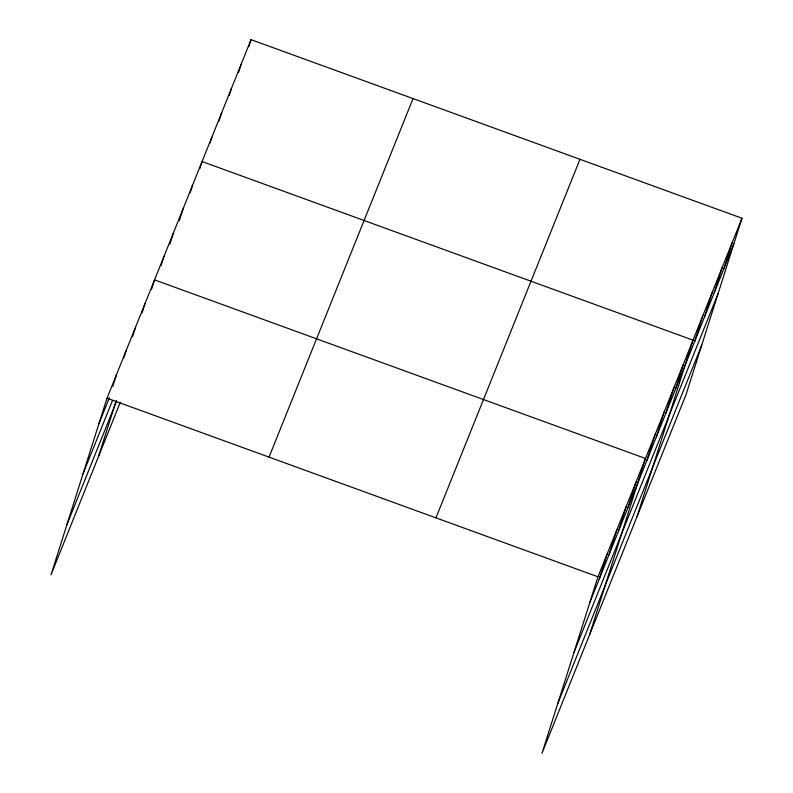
<?xml version="1.0" encoding="UTF-8"?>
<svg xmlns="http://www.w3.org/2000/svg" width="793" height="793" viewBox="0 0 793 793"><rect width="100%" height="100%" fill="white"/><g stroke="black" fill="none" stroke-linecap="round" stroke-linejoin="round"><path stroke-width="1.19" d="M741.98 218.244L597.972 576.798L541.966 753.35L685.975 394.805L741.98 218.244L251.034 39.65L107.025 398.195L51.02 574.756L120.268 402.338M108.354 400.306L109.097 397.957M112.814 386.25L116.531 374.534M123.807 357.901L126.037 350.873M132.57 336.579L135.534 327.212M142.066 312.908L145.04 303.541M98.54 456.431L116.174 400.842M151.572 289.247L154.546 279.879L645.492 458.473L589.486 635.024M161.078 265.586L164.052 256.218M169.841 244.264L173.558 232.547M179.347 220.593L183.064 208.886M190.34 192.253L192.56 185.225M199.836 168.582L202.066 161.554L693.023 340.157L637.017 516.709M210.006 143.027L211.86 137.179M219.056 120.992L221.653 112.794M229.217 95.438L231.447 88.41M238.643 72.232L241.241 64.035M248.804 46.678L251.034 39.65M599.3 578.9L607.478 553.137M608.806 555.239L616.984 529.466M618.312 531.568L626.49 505.805M627.818 507.907L635.996 482.144M646.83 460.574L654.998 434.812M656.336 436.913L664.504 411.151M665.833 413.252L674.01 387.48M675.339 389.581L683.516 363.818M694.638 341.535L702.816 315.773M704.432 317.16L712.6 291.388M714.225 292.776L722.393 267.013M724.019 268.391L732.187 242.628M98.847 423.968L109.256 398.046M83.067 473.728L112.487 400.475M66.8 524.996L116.591 401.04M269.035 457.135L413.044 98.59M435.962 517.859L579.97 159.314M589.804 602.561L733.812 244.016M574.013 652.322L718.022 293.777M557.757 703.589L701.765 345.044M107.025 398.195L597.972 576.798"/></g></svg>
